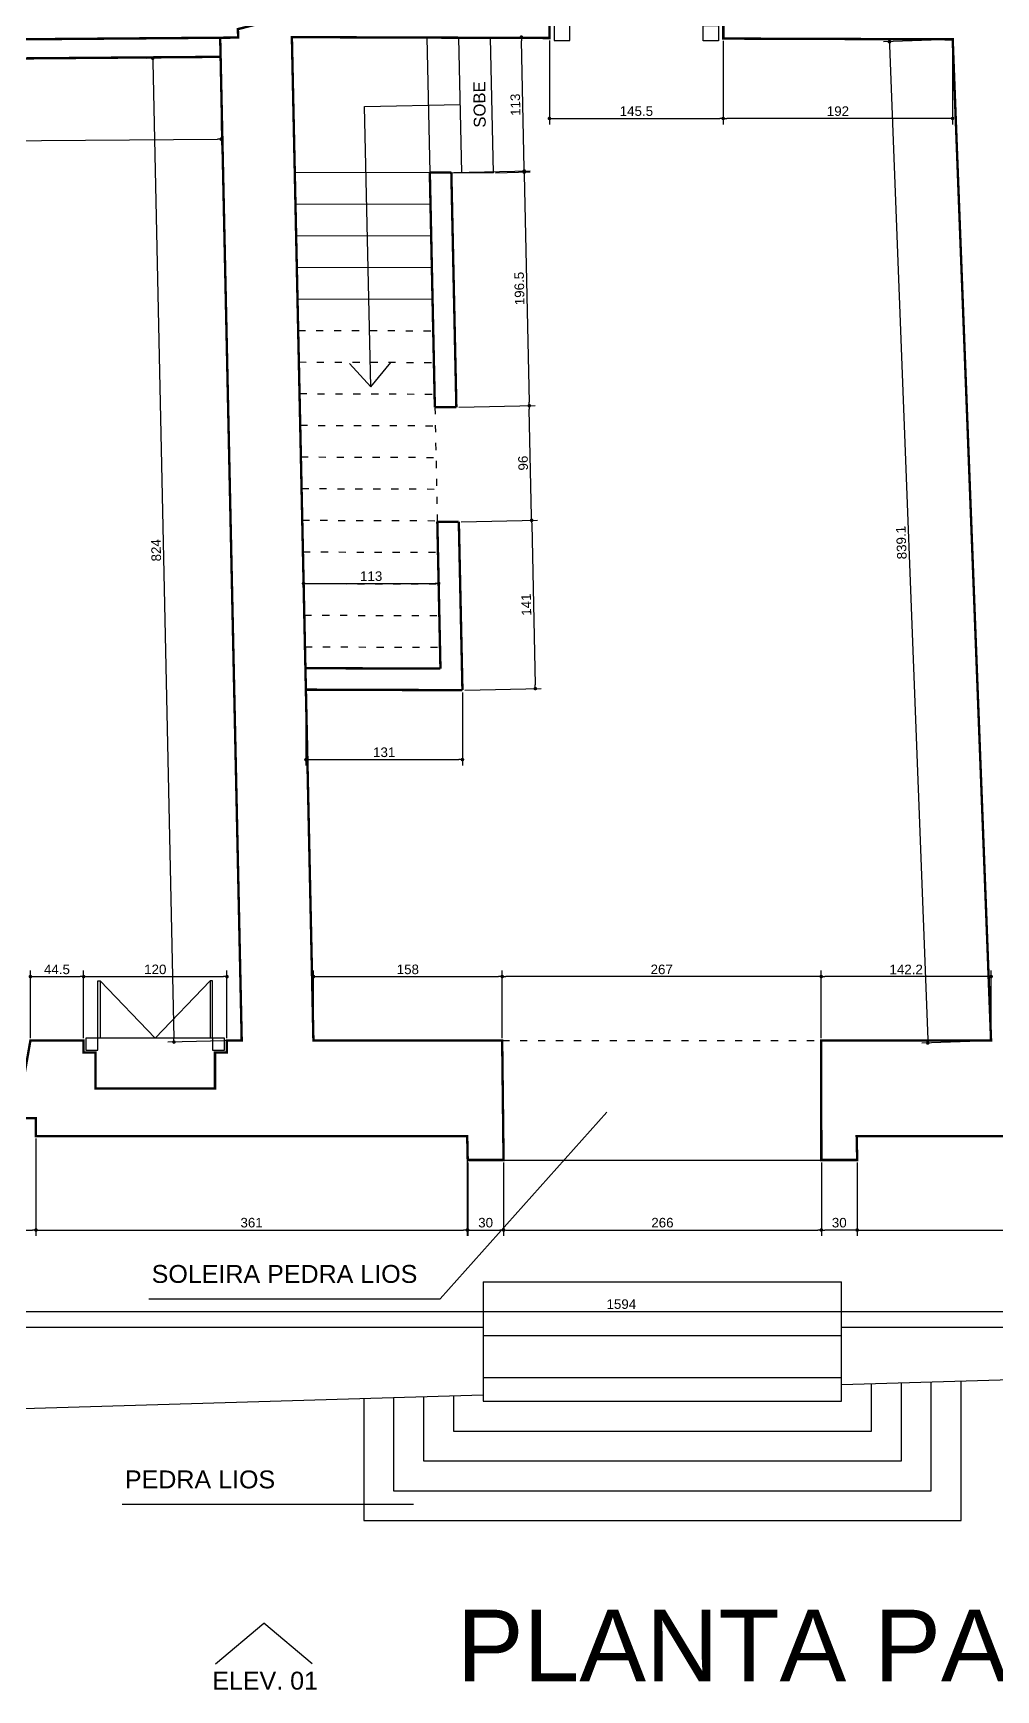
# Model space of a CAD drawing. Extents: x 18300 to 45581, y 436 to 7791.
# Drawn here: x 19069 to 19875, y 5229 to 6617 of the extents above; entities that cross this region are included whole.
import ezdxf

# ---------------------------------------------------------------- set-up
doc = ezdxf.new("R2010")
doc.units = 0
doc.header["$PDMODE"] = 35
doc.linetypes.add('ACAD_ISO03W100', pattern=[30, 12, -18])
doc.layers.get('0').update_dxf_attribs({"linetype": 'CONTINUOUS'})
doc.layers.get('DEFPOINTS').update_dxf_attribs({"linetype": 'CONTINUOUS'})
for name, color, linetype in [('COTA', 7, 'CONTINUOUS'), ('PAREDE', 7, 'CONTINUOUS'), ('PAREDE_FINA', 7, 'CONTINUOUS')]:
    doc.layers.add(name, color=color, linetype=linetype)
doc.styles.add('TEXTO', font='ARIAL.TTF')
doc.dimstyles.new('COTA', dxfattribs={"dimtxt": 8, "dimasz": 3, "dimexe": 5, "dimexo": 2, "dimgap": 2, "dimtad": 1, "dimdec": 1, "dimzin": 9, "dimdsep": 46, "dimtxsty": 'TEXTO', "dimblk1": 'DOT', "dimblk2": 'DOT', "dimsah": 1, "dimcen": 0, "dimclrd": 256, "dimclre": 256, "dimclrt": 256, "dimadec": 0, "dimazin": 0, "dimtfac": 0.06, "dimtdec": 1, "dimtmove": 0, "dimatfit": 3, "dimldrblk": 'DOT', "dimfxl": 1, "dimtolj": 1, "dimtzin": 0, "dimarcsym": 0})

# ---------------------------------------------------------------- blocks, each defined once
blk = doc.blocks.new('_DOT')
at = {"color": 0, "linetype": 'ByBlock'}
blk.add_line((-0.5, 0), (-1, 0), dxfattribs=at)
at = {"color": 0, "linetype": 'ByBlock', "const_width": 0.5}
blk.add_lwpolyline([(-0.25, 0, 1), (0.25, 0, 1)], format="xyb", close=True, dxfattribs=at)
blk = doc.blocks.new('*D17')
at = {"layer": 'COTA', "lineweight": -2}
for p, q in [((19066.9, 5775), (19066.9, 5831.6)), ((19111.4, 5775), (19111.4, 5831.6)), ((19069.9, 5826.6), (19108.4, 5826.6))]:
    blk.add_line(p, q, dxfattribs=at)
at = {"layer": 'DEFPOINTS', "color": 0}
for p in [(19111.4, 5826.6), (19066.9, 5773), (19111.4, 5773)]:
    blk.add_point(p, dxfattribs=at)
at = {"layer": 'COTA', "lineweight": -2, "xscale": 3, "yscale": 3, "zscale": 3, "rotation": 180}
blk.add_blockref('_DOT', (19066.9, 5826.6), dxfattribs=at)
at = {"layer": 'COTA', "lineweight": -2, "xscale": 3, "yscale": 3, "zscale": 3}
blk.add_blockref('_DOT', (19111.4, 5826.6), dxfattribs=at)
at = {"layer": 'COTA', "insert": (19089.1, 5832.6), "char_height": 8, "attachment_point": 5, "style": 'TEXTO'}
blk.add_mtext('\\A1;44.5', dxfattribs=at)
blk = doc.blocks.new('*D18')
at = {"layer": 'COTA', "lineweight": -2}
for p, q in [((19111.4, 5775), (19111.4, 5831.6)), ((19231.4, 5775), (19231.4, 5831.6)), ((19114.4, 5826.6), (19228.4, 5826.6))]:
    blk.add_line(p, q, dxfattribs=at)
at = {"layer": 'DEFPOINTS', "color": 0}
for p in [(19231.4, 5826.6), (19111.4, 5773), (19231.4, 5773)]:
    blk.add_point(p, dxfattribs=at)
at = {"layer": 'COTA', "lineweight": -2, "xscale": 3, "yscale": 3, "zscale": 3, "rotation": 180}
blk.add_blockref('_DOT', (19111.4, 5826.6), dxfattribs=at)
at = {"layer": 'COTA', "lineweight": -2, "xscale": 3, "yscale": 3, "zscale": 3}
blk.add_blockref('_DOT', (19231.4, 5826.6), dxfattribs=at)
at = {"layer": 'COTA', "insert": (19171.4, 5832.6), "char_height": 8, "attachment_point": 5, "style": 'TEXTO'}
blk.add_mtext('\\A1;120', dxfattribs=at)
blk = doc.blocks.new('*D19')
at = {"layer": 'COTA', "lineweight": -2}
for p, q in [((19224.1, 6596.8), (19164.3, 6595.5)), ((19169.4, 6592.6), (19187, 5774.8)), ((19241.7, 5773), (19182, 5771.7))]:
    blk.add_line(p, q, dxfattribs=at)
at = {"layer": 'DEFPOINTS', "color": 0}
for p in [(19226.1, 6596.8), (19187, 5771.8), (19243.7, 5773)]:
    blk.add_point(p, dxfattribs=at)
at = {"layer": 'COTA', "lineweight": -2, "xscale": 3, "yscale": 3, "zscale": 3}
for p, rotation in [((19169.3, 6595.6), 91.22901867027056), ((19187, 5771.8), 271.2290186702705)]:
    blk.add_blockref('_DOT', p, dxfattribs=dict(at, rotation=rotation))
at = {"layer": 'COTA', "insert": (19172.1, 6183.6), "char_height": 8, "attachment_point": 5, "rotation": 91.229, "style": 'TEXTO'}
blk.add_mtext('\\A1;824', dxfattribs=at)
blk = doc.blocks.new('*D20')
at = {"layer": 'COTA', "lineweight": -2}
for p, q in [((18814.6, 6591.6), (18815.2, 6519.6)), ((19226.1, 6594.8), (19226.7, 6522.9)), ((18818.1, 6524.6), (19223.6, 6527.9))]:
    blk.add_line(p, q, dxfattribs=at)
at = {"layer": 'DEFPOINTS', "color": 0}
for p in [(18814.6, 6593.6), (19226.1, 6596.8), (19226.6, 6527.9)]:
    blk.add_point(p, dxfattribs=at)
at = {"layer": 'COTA', "lineweight": -2, "xscale": 3, "yscale": 3, "zscale": 3}
for p, rotation in [((18815.1, 6524.6), 180.4544292221584), ((19226.6, 6527.9), 0.4544292221584407)]:
    blk.add_blockref('_DOT', p, dxfattribs=dict(at, rotation=rotation))
at = {"layer": 'COTA', "insert": (19020.8, 6532.3), "char_height": 8, "attachment_point": 5, "rotation": 0.4544, "style": 'TEXTO'}
blk.add_mtext('\\A1;411.5', dxfattribs=at)
blk = doc.blocks.new('*D22')
at = {"layer": 'COTA', "lineweight": -2}
for p, q in [((18934.5, 5691), (18934.5, 5609.4)), ((19071.5, 5691), (19071.5, 5609.4)), ((18937.5, 5614.4), (19068.5, 5614.4))]:
    blk.add_line(p, q, dxfattribs=at)
at = {"layer": 'DEFPOINTS', "color": 0}
for p in [(18934.5, 5693), (19071.5, 5693), (19071.5, 5614.4)]:
    blk.add_point(p, dxfattribs=at)
at = {"layer": 'COTA', "lineweight": -2, "xscale": 3, "yscale": 3, "zscale": 3, "rotation": 180}
blk.add_blockref('_DOT', (18934.5, 5614.4), dxfattribs=at)
at = {"layer": 'COTA', "lineweight": -2, "xscale": 3, "yscale": 3, "zscale": 3}
blk.add_blockref('_DOT', (19071.5, 5614.4), dxfattribs=at)
at = {"layer": 'COTA', "insert": (19003, 5620.5), "char_height": 8, "attachment_point": 5, "style": 'TEXTO'}
blk.add_mtext('\\A1;137', dxfattribs=at)
blk = doc.blocks.new('*D23')
at = {"layer": 'COTA', "lineweight": -2}
for p, q in [((19071.5, 5691), (19071.5, 5609.4)), ((19432.5, 5691), (19432.5, 5609.4)), ((19074.5, 5614.4), (19429.5, 5614.4))]:
    blk.add_line(p, q, dxfattribs=at)
at = {"layer": 'DEFPOINTS', "color": 0}
for p in [(19071.5, 5693), (19432.5, 5693), (19432.5, 5614.4)]:
    blk.add_point(p, dxfattribs=at)
at = {"layer": 'COTA', "lineweight": -2, "xscale": 3, "yscale": 3, "zscale": 3, "rotation": 180}
blk.add_blockref('_DOT', (19071.5, 5614.4), dxfattribs=at)
at = {"layer": 'COTA', "lineweight": -2, "xscale": 3, "yscale": 3, "zscale": 3}
blk.add_blockref('_DOT', (19432.5, 5614.4), dxfattribs=at)
at = {"layer": 'COTA', "insert": (19252, 5620.5), "char_height": 8, "attachment_point": 5, "style": 'TEXTO'}
blk.add_mtext('\\A1;361', dxfattribs=at)
blk = doc.blocks.new('*D24')
at = {"layer": 'COTA', "lineweight": -2}
for p, q in [((19432.9, 5671), (19432.9, 5609.4)), ((19462.9, 5671), (19462.9, 5609.4)), ((19435.9, 5614.4), (19459.9, 5614.4))]:
    blk.add_line(p, q, dxfattribs=at)
at = {"layer": 'DEFPOINTS', "color": 0}
for p in [(19432.9, 5673), (19462.9, 5673), (19462.9, 5614.4)]:
    blk.add_point(p, dxfattribs=at)
at = {"layer": 'COTA', "lineweight": -2, "xscale": 3, "yscale": 3, "zscale": 3, "rotation": 180}
blk.add_blockref('_DOT', (19432.9, 5614.4), dxfattribs=at)
at = {"layer": 'COTA', "lineweight": -2, "xscale": 3, "yscale": 3, "zscale": 3}
blk.add_blockref('_DOT', (19462.9, 5614.4), dxfattribs=at)
at = {"layer": 'COTA', "insert": (19447.9, 5620.5), "char_height": 8, "attachment_point": 5, "style": 'TEXTO'}
blk.add_mtext('\\A1;30', dxfattribs=at)
blk = doc.blocks.new('*D25')
at = {"layer": 'COTA', "lineweight": -2}
for p, q in [((19462.9, 5671), (19462.9, 5609.4)), ((19728.9, 5671), (19728.9, 5609.4)), ((19465.9, 5614.4), (19725.9, 5614.4))]:
    blk.add_line(p, q, dxfattribs=at)
at = {"layer": 'DEFPOINTS', "color": 0}
for p in [(19462.9, 5673), (19728.9, 5673), (19728.9, 5614.4)]:
    blk.add_point(p, dxfattribs=at)
at = {"layer": 'COTA', "lineweight": -2, "xscale": 3, "yscale": 3, "zscale": 3, "rotation": 180}
blk.add_blockref('_DOT', (19462.9, 5614.4), dxfattribs=at)
at = {"layer": 'COTA', "lineweight": -2, "xscale": 3, "yscale": 3, "zscale": 3}
blk.add_blockref('_DOT', (19728.9, 5614.4), dxfattribs=at)
at = {"layer": 'COTA', "insert": (19595.9, 5620.5), "char_height": 8, "attachment_point": 5, "style": 'TEXTO'}
blk.add_mtext('\\A1;266', dxfattribs=at)
blk = doc.blocks.new('*D26')
at = {"layer": 'COTA', "lineweight": -2}
for p, q in [((19303.8, 5775), (19303.8, 5831.6)), ((19461.8, 5775), (19461.8, 5831.6)), ((19306.8, 5826.6), (19458.8, 5826.6))]:
    blk.add_line(p, q, dxfattribs=at)
at = {"layer": 'DEFPOINTS', "color": 0}
for p in [(19461.8, 5826.6), (19303.8, 5773), (19461.8, 5773)]:
    blk.add_point(p, dxfattribs=at)
at = {"layer": 'COTA', "lineweight": -2, "xscale": 3, "yscale": 3, "zscale": 3, "rotation": 180}
blk.add_blockref('_DOT', (19303.8, 5826.6), dxfattribs=at)
at = {"layer": 'COTA', "lineweight": -2, "xscale": 3, "yscale": 3, "zscale": 3}
blk.add_blockref('_DOT', (19461.8, 5826.6), dxfattribs=at)
at = {"layer": 'COTA', "insert": (19382.8, 5832.6), "char_height": 8, "attachment_point": 5, "style": 'TEXTO'}
blk.add_mtext('\\A1;158', dxfattribs=at)
blk = doc.blocks.new('*D27')
at = {"layer": 'COTA', "lineweight": -2}
for p, q in [((19461.8, 5775), (19461.8, 5831.6)), ((19728.8, 5775), (19728.8, 5831.6)), ((19725.8, 5826.6), (19464.8, 5826.6))]:
    blk.add_line(p, q, dxfattribs=at)
at = {"layer": 'DEFPOINTS', "color": 0}
for p in [(19461.8, 5826.6), (19461.8, 5773), (19728.8, 5773)]:
    blk.add_point(p, dxfattribs=at)
at = {"layer": 'COTA', "lineweight": -2, "xscale": 3, "yscale": 3, "zscale": 3, "rotation": 180}
blk.add_blockref('_DOT', (19461.8, 5826.6), dxfattribs=at)
at = {"layer": 'COTA', "lineweight": -2, "xscale": 3, "yscale": 3, "zscale": 3}
blk.add_blockref('_DOT', (19728.8, 5826.6), dxfattribs=at)
at = {"layer": 'COTA', "insert": (19595.3, 5832.6), "char_height": 8, "attachment_point": 5, "style": 'TEXTO'}
blk.add_mtext('\\A1;267', dxfattribs=at)
blk = doc.blocks.new('*D28')
at = {"layer": 'COTA', "lineweight": -2}
for p, q in [((19728.8, 5775), (19728.8, 5831.6)), ((19871, 5775), (19871, 5831.6)), ((19868, 5826.6), (19731.8, 5826.6))]:
    blk.add_line(p, q, dxfattribs=at)
at = {"layer": 'DEFPOINTS', "color": 0}
for p in [(19728.8, 5826.6), (19728.8, 5773), (19871, 5773)]:
    blk.add_point(p, dxfattribs=at)
at = {"layer": 'COTA', "lineweight": -2, "xscale": 3, "yscale": 3, "zscale": 3, "rotation": 180}
blk.add_blockref('_DOT', (19728.8, 5826.6), dxfattribs=at)
at = {"layer": 'COTA', "lineweight": -2, "xscale": 3, "yscale": 3, "zscale": 3}
blk.add_blockref('_DOT', (19871, 5826.6), dxfattribs=at)
at = {"layer": 'COTA', "insert": (19799.9, 5832.6), "char_height": 8, "attachment_point": 5, "style": 'TEXTO'}
blk.add_mtext('\\A1;142.2', dxfattribs=at)
blk = doc.blocks.new('*D29')
at = {"layer": 'COTA', "lineweight": -2}
for p, q in [((19728.9, 5671), (19728.9, 5609.4)), ((19758.9, 5671), (19758.9, 5609.4)), ((19755.9, 5614.4), (19731.9, 5614.4))]:
    blk.add_line(p, q, dxfattribs=at)
at = {"layer": 'DEFPOINTS', "color": 0}
for p in [(19728.9, 5673), (19758.9, 5673), (19728.9, 5614.4)]:
    blk.add_point(p, dxfattribs=at)
at = {"layer": 'COTA', "lineweight": -2, "xscale": 3, "yscale": 3, "zscale": 3, "rotation": 180}
blk.add_blockref('_DOT', (19728.9, 5614.4), dxfattribs=at)
at = {"layer": 'COTA', "lineweight": -2, "xscale": 3, "yscale": 3, "zscale": 3}
blk.add_blockref('_DOT', (19758.9, 5614.4), dxfattribs=at)
at = {"layer": 'COTA', "insert": (19743.9, 5620.5), "char_height": 8, "attachment_point": 5, "style": 'TEXTO'}
blk.add_mtext('\\A1;30', dxfattribs=at)
blk = doc.blocks.new('*D30')
at = {"layer": 'COTA', "lineweight": -2}
for p, q in [((19427.5, 6207.5), (19491.4, 6208.8)), ((19486.5, 6205.7), (19489.4, 6070.8)), ((19430.5, 6066.5), (19494.5, 6067.9))]:
    blk.add_line(p, q, dxfattribs=at)
at = {"layer": 'DEFPOINTS', "color": 0}
for p in [(19425.5, 6207.4), (19428.5, 6066.5), (19489.5, 6067.8)]:
    blk.add_point(p, dxfattribs=at)
at = {"layer": 'COTA', "lineweight": -2, "xscale": 3, "yscale": 3, "zscale": 3}
for p, rotation in [((19486.4, 6208.7), 91.22901867027056), ((19489.5, 6067.8), 271.2290186702705)]:
    blk.add_blockref('_DOT', p, dxfattribs=dict(at, rotation=rotation))
at = {"layer": 'COTA', "insert": (19481.9, 6138.1), "char_height": 8, "attachment_point": 5, "rotation": 91.229, "style": 'TEXTO'}
blk.add_mtext('\\A1;141', dxfattribs=at)
blk = doc.blocks.new('*D31')
at = {"layer": 'COTA', "lineweight": -2}
for p, q in [((19425.4, 6303.4), (19489.4, 6304.8)), ((19486.4, 6211.7), (19484.4, 6301.7)), ((19427.5, 6207.5), (19491.4, 6208.8))]:
    blk.add_line(p, q, dxfattribs=at)
at = {"layer": 'DEFPOINTS', "color": 0}
for p in [(19423.4, 6303.4), (19484.4, 6304.7), (19425.5, 6207.4)]:
    blk.add_point(p, dxfattribs=at)
at = {"layer": 'COTA', "lineweight": -2, "xscale": 3, "yscale": 3, "zscale": 3}
for p, rotation in [((19484.4, 6304.7), 91.2290186702704), ((19486.4, 6208.7), 271.2290186702704)]:
    blk.add_blockref('_DOT', p, dxfattribs=dict(at, rotation=rotation))
at = {"layer": 'COTA', "insert": (19479.3, 6256.6), "char_height": 8, "attachment_point": 5, "rotation": 91.229, "style": 'TEXTO'}
blk.add_mtext('\\A1;96', dxfattribs=at)
blk = doc.blocks.new('*D32')
at = {"layer": 'COTA', "lineweight": -2}
for p, q in [((19421.2, 6499.9), (19485.2, 6501.3)), ((19480.2, 6498.2), (19484.3, 6307.7)), ((19425.4, 6303.4), (19489.4, 6304.8))]:
    blk.add_line(p, q, dxfattribs=at)
at = {"layer": 'DEFPOINTS', "color": 0}
for p in [(19419.2, 6499.9), (19423.4, 6303.4), (19484.4, 6304.7)]:
    blk.add_point(p, dxfattribs=at)
at = {"layer": 'COTA', "lineweight": -2, "xscale": 3, "yscale": 3, "zscale": 3}
for p, rotation in [((19480.2, 6501.2), 91.2290186702704), ((19484.4, 6304.7), 271.2290186702704)]:
    blk.add_blockref('_DOT', p, dxfattribs=dict(at, rotation=rotation))
at = {"layer": 'COTA', "insert": (19476.2, 6402.8), "char_height": 8, "attachment_point": 5, "rotation": 91.229, "style": 'TEXTO'}
blk.add_mtext('\\A1;196.5', dxfattribs=at)
blk = doc.blocks.new('*D33')
at = {"layer": 'COTA', "lineweight": -2}
for p, q in [((19453.8, 6612.8), (19482.8, 6613.4)), ((19480.1, 6503.3), (19477.8, 6610.3)), ((19456.2, 6499.8), (19485.2, 6500.4))]:
    blk.add_line(p, q, dxfattribs=at)
at = {"layer": 'DEFPOINTS', "color": 0}
for p in [(19451.8, 6612.8), (19477.8, 6613.3), (19454.2, 6499.7)]:
    blk.add_point(p, dxfattribs=at)
at = {"layer": 'COTA', "lineweight": -2, "xscale": 3, "yscale": 3, "zscale": 3}
for p, rotation in [((19477.8, 6613.3), 91.2290186702704), ((19480.2, 6500.3), 271.2290186702704)]:
    blk.add_blockref('_DOT', p, dxfattribs=dict(at, rotation=rotation))
at = {"layer": 'COTA', "insert": (19472.9, 6556.7), "char_height": 8, "attachment_point": 5, "rotation": 91.229, "style": 'TEXTO'}
blk.add_mtext('\\A1;113', dxfattribs=at)
blk = doc.blocks.new('*D34')
at = {"layer": 'COTA', "lineweight": -2}
for p, q in [((19295.5, 6157.8), (19295.5, 6160.8)), ((19408.6, 6157.4), (19408.6, 6160.8)), ((19298.5, 6155.8), (19405.6, 6155.8))]:
    blk.add_line(p, q, dxfattribs=at)
at = {"layer": 'DEFPOINTS', "color": 0}
for p in [(19295.5, 6155.8), (19408.6, 6155.8), (19408.6, 6155.4)]:
    blk.add_point(p, dxfattribs=at)
at = {"layer": 'COTA', "lineweight": -2, "xscale": 3, "yscale": 3, "zscale": 3, "rotation": 180}
blk.add_blockref('_DOT', (19295.5, 6155.8), dxfattribs=at)
at = {"layer": 'COTA', "lineweight": -2, "xscale": 3, "yscale": 3, "zscale": 3}
blk.add_blockref('_DOT', (19408.6, 6155.8), dxfattribs=at)
at = {"layer": 'COTA', "insert": (19352.1, 6161.9), "char_height": 8, "attachment_point": 5, "style": 'TEXTO'}
blk.add_mtext('\\A1;113', dxfattribs=at)
blk = doc.blocks.new('*D35')
at = {"layer": 'COTA', "lineweight": -2}
for p, q in [((19297.5, 6064.9), (19297.5, 6003.3)), ((19428.5, 6064.5), (19428.5, 6003.3)), ((19300.5, 6008.3), (19425.5, 6008.3))]:
    blk.add_line(p, q, dxfattribs=at)
at = {"layer": 'DEFPOINTS', "color": 0}
for p in [(19297.5, 6066.9), (19428.5, 6066.5), (19428.5, 6008.3)]:
    blk.add_point(p, dxfattribs=at)
at = {"layer": 'COTA', "lineweight": -2, "xscale": 3, "yscale": 3, "zscale": 3, "rotation": 180}
blk.add_blockref('_DOT', (19297.5, 6008.3), dxfattribs=at)
at = {"layer": 'COTA', "lineweight": -2, "xscale": 3, "yscale": 3, "zscale": 3}
blk.add_blockref('_DOT', (19428.5, 6008.3), dxfattribs=at)
at = {"layer": 'COTA', "insert": (19363, 6014.4), "char_height": 8, "attachment_point": 5, "style": 'TEXTO'}
blk.add_mtext('\\A1;131', dxfattribs=at)
blk = doc.blocks.new('*D36')
at = {"layer": 'COTA', "lineweight": -2}
for p, q in [((19501.3, 6610.6), (19501.3, 6540.2)), ((19646.8, 6610.1), (19646.8, 6540.2)), ((19504.3, 6545.2), (19643.8, 6545.2))]:
    blk.add_line(p, q, dxfattribs=at)
at = {"layer": 'DEFPOINTS', "color": 0}
for p in [(19501.3, 6612.6), (19646.8, 6612.1), (19646.8, 6545.2)]:
    blk.add_point(p, dxfattribs=at)
at = {"layer": 'COTA', "lineweight": -2, "xscale": 3, "yscale": 3, "zscale": 3, "rotation": 180}
blk.add_blockref('_DOT', (19501.3, 6545.2), dxfattribs=at)
at = {"layer": 'COTA', "lineweight": -2, "xscale": 3, "yscale": 3, "zscale": 3}
blk.add_blockref('_DOT', (19646.8, 6545.2), dxfattribs=at)
at = {"layer": 'COTA', "insert": (19574.1, 6551.3), "char_height": 8, "attachment_point": 5, "style": 'TEXTO'}
blk.add_mtext('\\A1;145.5', dxfattribs=at)
blk = doc.blocks.new('*D37')
at = {"layer": 'COTA', "lineweight": -2}
for p, q in [((19646.8, 6610.1), (19646.8, 6540.2)), ((19838.8, 6609.5), (19838.8, 6540.2)), ((19835.8, 6545.2), (19649.8, 6545.2))]:
    blk.add_line(p, q, dxfattribs=at)
at = {"layer": 'DEFPOINTS', "color": 0}
for p in [(19646.8, 6612.1), (19838.8, 6611.5), (19646.8, 6545.2)]:
    blk.add_point(p, dxfattribs=at)
at = {"layer": 'COTA', "lineweight": -2, "xscale": 3, "yscale": 3, "zscale": 3, "rotation": 180}
blk.add_blockref('_DOT', (19646.8, 6545.2), dxfattribs=at)
at = {"layer": 'COTA', "lineweight": -2, "xscale": 3, "yscale": 3, "zscale": 3}
blk.add_blockref('_DOT', (19838.8, 6545.2), dxfattribs=at)
at = {"layer": 'COTA', "insert": (19742.8, 6551.3), "char_height": 8, "attachment_point": 5, "style": 'TEXTO'}
blk.add_mtext('\\A1;192', dxfattribs=at)
blk = doc.blocks.new('*D41')
at = {"layer": 'COTA', "lineweight": -2}
for p, q in [((18814.4, 6611.6), (18813.9, 6676.8)), ((18817, 6671.8), (19289.6, 6675.6)), ((19293, 6635.3), (19292.6, 6680.6))]:
    blk.add_line(p, q, dxfattribs=at)
at = {"layer": 'DEFPOINTS', "color": 0}
for p in [(19292.6, 6675.6), (19293, 6633.3), (18814.5, 6609.6)]:
    blk.add_point(p, dxfattribs=at)
at = {"layer": 'COTA', "lineweight": -2, "xscale": 3, "yscale": 3, "zscale": 3}
for p, rotation in [((18814, 6671.8), 180.4544292221584), ((19292.6, 6675.6), 0.4544292221584407)]:
    blk.add_blockref('_DOT', p, dxfattribs=dict(at, rotation=rotation))
at = {"layer": 'COTA', "insert": (19053.3, 6679.8), "char_height": 8, "attachment_point": 5, "rotation": 0.4544, "style": 'TEXTO'}
blk.add_mtext('\\A1;478.7', dxfattribs=at)
blk = doc.blocks.new('*D54')
at = {"layer": 'COTA', "lineweight": -2}
for p, q in [((19836.8, 6611.4), (19780.9, 6609.3)), ((19786, 6606.4), (19817.9, 5774)), ((19869, 5772.9), (19813, 5770.8))]:
    blk.add_line(p, q, dxfattribs=at)
at = {"layer": 'DEFPOINTS', "color": 0}
for p in [(19838.8, 6611.5), (19871, 5773), (19818, 5771)]:
    blk.add_point(p, dxfattribs=at)
at = {"layer": 'COTA', "lineweight": -2, "xscale": 3, "yscale": 3, "zscale": 3}
for p, rotation in [((19785.9, 6609.4), 92.19337856493703), ((19818, 5771), 272.193378564937)]:
    blk.add_blockref('_DOT', p, dxfattribs=dict(at, rotation=rotation))
at = {"layer": 'COTA', "insert": (19795.9, 6190), "char_height": 8, "attachment_point": 5, "rotation": 92.1934, "style": 'TEXTO'}
blk.add_mtext('\\A1;839.1', dxfattribs=at)
blk = doc.blocks.new('*D59')
at = {"layer": 'COTA', "lineweight": -2}
for p, q in [((20115.4, 5691), (20115.4, 5609.4)), ((19758.9, 5671), (19758.9, 5609.4)), ((19761.9, 5614.4), (20112.4, 5614.4))]:
    blk.add_line(p, q, dxfattribs=at)
at = {"layer": 'DEFPOINTS', "color": 0}
for p in [(20115.4, 5693), (19758.9, 5673), (20115.4, 5614.4)]:
    blk.add_point(p, dxfattribs=at)
at = {"layer": 'COTA', "lineweight": -2, "xscale": 3, "yscale": 3, "zscale": 3, "rotation": 180}
blk.add_blockref('_DOT', (19758.9, 5614.4), dxfattribs=at)
at = {"layer": 'COTA', "lineweight": -2, "xscale": 3, "yscale": 3, "zscale": 3}
blk.add_blockref('_DOT', (20115.4, 5614.4), dxfattribs=at)
at = {"layer": 'COTA', "insert": (19937.2, 5620.5), "char_height": 8, "attachment_point": 5, "style": 'TEXTO'}
blk.add_mtext('\\A1;356.5', dxfattribs=at)
blk = doc.blocks.new('*D124')
at = {"layer": 'COTA', "lineweight": -2}
for p, q in [((18764.5, 5691), (18764.5, 5541.2)), ((20358.5, 5691), (20358.5, 5541.2)), ((18767.5, 5546.2), (20355.5, 5546.2))]:
    blk.add_line(p, q, dxfattribs=at)
at = {"layer": 'DEFPOINTS', "color": 0}
for p in [(18764.5, 5693), (20358.5, 5693), (20358.5, 5546.2)]:
    blk.add_point(p, dxfattribs=at)
at = {"layer": 'COTA', "lineweight": -2, "xscale": 3, "yscale": 3, "zscale": 3, "rotation": 180}
blk.add_blockref('_DOT', (18764.5, 5546.2), dxfattribs=at)
at = {"layer": 'COTA', "lineweight": -2, "xscale": 3, "yscale": 3, "zscale": 3}
blk.add_blockref('_DOT', (20358.5, 5546.2), dxfattribs=at)
at = {"layer": 'COTA', "insert": (19561.5, 5552.3), "char_height": 8, "attachment_point": 5, "style": 'TEXTO'}
blk.add_mtext('\\A1;1594', dxfattribs=at)

msp = doc.modelspace()

# ---------------------------------------------------------------- linework, layer by layer
at = {"layer": 'COTA', "const_width": 2}
msp.add_lwpolyline([(18705.37, 7471.16), (18714.84, 7186.19), (18729.83, 7186.69), (18730.33, 7171.7), (18794.55, 7196.24), (18791.94, 7274.8), (19282.12, 7263.22), (19292.98, 6633.31), (19240.58, 6620.04), (19240.73, 6612.94), (18814.46, 6609.56)], dxfattribs=at)
at = {"layer": 'PAREDE', "const_width": 2}
for points in [[(19225.73, 6612.82), (19243.75, 5773.01), (19231.36, 5773.01), (19231.36, 5763.01), (19221.36, 5763.01), (19221.36, 5733.01), (19121.36, 5733.01), (19121.36, 5763.01), (19111.36, 5763.01), (19111.36, 5773.01), (19066.86, 5773.01), (19055.48, 5708.01), (19071.48, 5708.01), (19071.48, 5693.01), (19432.48, 5693.01), (19432.91, 5673.01), (19462.91, 5673.01), (19461.76, 5773.01), (19303.76, 5773.01), (19285.73, 6613.3), (19501.35, 6612.59), (19501.35, 6627.59)], [(19646.85, 6627.11), (19646.85, 6612.11), (19838.85, 6611.47), (19870.96, 5773.01), (19728.76, 5773.01), (19728.91, 5673.01), (19758.91, 5673.01), (19758.48, 5693.01), (20115.41, 5693.01), (20115.41, 5708.01), (20130.41, 5708.01), (20108.41, 5773.01), (20063.91, 5773.01), (20063.91, 5763.01), (20053.91, 5763.01), (20053.91, 5733.01), (19953.91, 5733.01), (19953.91, 5763.01), (19943.91, 5763.01), (19943.91, 5773.01), (19931, 5773.01), (19900.48, 6570.01)], [(19226.07, 6596.82), (18814.59, 6593.56)], [(19401.19, 6499.92), (19405.41, 6303.46)], [(19419.2, 6499.86), (19423.41, 6303.4)], [(19405.41, 6303.46), (19423.41, 6303.4)], [(19407.47, 6207.48), (19425.47, 6207.42)], [(19407.47, 6207.48), (19410.1, 6084.51)], [(19425.47, 6207.42), (19428.5, 6066.46)], [(19297.07, 6084.88), (19410.1, 6084.51)], [(19297.46, 6066.89), (19428.5, 6066.46)]]:
    msp.add_lwpolyline(points, dxfattribs=at)
at = {"layer": 'PAREDE'}
for points in [[(19398.77, 6612.93), (19401.19, 6499.92)], [(19425.28, 6612.84), (19427.7, 6499.83)], [(19451.78, 6612.75), (19454.21, 6499.74)], [(19288.16, 6500.29), (19401.19, 6499.92)], [(19419.2, 6499.86), (19454.21, 6499.74)], [(19288.73, 6473.79), (19401.76, 6473.41)], [(19289.3, 6447.29), (19402.33, 6446.91)], [(19289.86, 6420.78), (19402.9, 6420.41)], [(19290.43, 6394.28), (19403.47, 6393.91)], [(19243.75, 5693.01), (19071.48, 5693.01)], [(19462.91, 5673.01), (19728.91, 5673.01)]]:
    msp.add_lwpolyline(points, dxfattribs=at)
at = {"layer": 'PAREDE', "extrusion": (0, 0, -1), "const_width": 2}
msp.add_lwpolyline([(-19401.19, 6499.92), (-19419.2, 6499.86)], dxfattribs=at)
at = {"layer": 'PAREDE', "linetype": 'ACAD_ISO03W100', "ltscale": 0.5}
for points in [[(19291, 6367.78), (19404.04, 6367.41)], [(19291.57, 6341.28), (19404.6, 6340.9)], [(19292.14, 6314.78), (19405.17, 6314.4)], [(19292.71, 6288.27), (19405.74, 6287.9)], [(19293.28, 6261.77), (19406.31, 6261.4)], [(19293.84, 6235.27), (19406.88, 6234.9)], [(19294.41, 6208.77), (19407.45, 6208.39)], [(19294.98, 6182.27), (19408.02, 6181.89)], [(19295.55, 6155.76), (19408.58, 6155.39)], [(19296.12, 6129.26), (19409.15, 6128.89)], [(19296.69, 6102.76), (19409.72, 6102.39)], [(19461.76, 5773.01), (19728.76, 5773.01)]]:
    msp.add_lwpolyline(points, dxfattribs=at)
at = {"layer": 'PAREDE', "linetype": 'ACAD_ISO03W100', "ltscale": 0.5, "extrusion": (0, 0, -1)}
msp.add_lwpolyline([(-19405.41, 6303.46), (-19407.47, 6207.48)], dxfattribs=at)
at = {"layer": 'PAREDE_FINA'}
msp.add_line((19351.68, 6320.47), (19346.65, 6555.09), dxfattribs=at)
for points in [[(19505.35, 6623.59), (19505.35, 6610.59), (19518.35, 6610.59), (19518.35, 6623.59)], [(19642.85, 6623.11), (19642.85, 6610.11), (19629.85, 6610.11), (19629.85, 6623.11)], [(19123.36, 5765.01), (19123.36, 5775.01), (19113.36, 5775.01), (19113.36, 5765.01)], [(19229.36, 5765.01), (19229.36, 5775.01), (19219.36, 5775.01), (19219.36, 5765.01)]]:
    msp.add_lwpolyline(points, close=True, dxfattribs=at)
for points in [[(19346.65, 6555.09), (19426.48, 6556.8)], [(19351.68, 6320.47), (19368.43, 6340.77)], [(19351.68, 6320.47), (19334.07, 6340.03)], [(19123.36, 5823.01), (19125.36, 5823.01)], [(19123.36, 5775.01), (19123.36, 5823.01)], [(19125.36, 5823.01), (19171.36, 5775.01)], [(19125.36, 5823.01), (19125.36, 5775.01)], [(19217.36, 5823.01), (19171.36, 5775.01)], [(19217.36, 5823.01), (19217.36, 5775.01)], [(19219.36, 5823.01), (19217.36, 5823.01)], [(19219.36, 5775.01), (19219.36, 5823.01)], [(19219.36, 5775.01), (19123.36, 5775.01)], [(19409.99, 5556.8), (19549.41, 5713.21)], [(19445.91, 5571.01), (19745.91, 5571.01)], [(19445.91, 5571.01), (19445.91, 5471.01)], [(19745.91, 5471.01), (19745.91, 5571.01)], [(19165.96, 5556.8), (19409.99, 5556.8)], [(18628.36, 5533.01), (19445.91, 5533.01)], [(19445.91, 5526.01), (19745.91, 5526.01)], [(19745.91, 5533.01), (20467.69, 5533.01)], [(19745.91, 5485.1), (20466.39, 5506.36)], [(19345.91, 5473.31), (19345.91, 5371.01), (19845.91, 5371.01), (19845.91, 5488.05)], [(19370.91, 5474.04), (19370.91, 5396.01), (19820.91, 5396.01), (19820.91, 5487.32)], [(19395.91, 5474.78), (19395.91, 5421.01), (19795.91, 5421.01), (19795.91, 5486.58)], [(19420.91, 5475.52), (19420.91, 5446.01), (19770.91, 5446.01), (19770.91, 5485.84)], [(19445.91, 5491.01), (19745.91, 5491.01)], [(18628.61, 5452.15), (19445.91, 5476.26)], [(19445.91, 5471.01), (19745.91, 5471.01)], [(19143.59, 5384.72), (19387.62, 5384.72)], [(19221.77, 5251.07), (19262.25, 5285.24)], [(19302.74, 5251.07), (19262.25, 5285.24)]]:
    msp.add_lwpolyline(points, dxfattribs=at)

# ---------------------------------------------------------------- texts
at = {"layer": 'PAREDE_FINA', "style": 'TEXTO'}
msp.add_text('SOBE', height=10, rotation=90.77108, dxfattribs=at).set_placement((19448.04, 6537.55))
for s, height, p in [('SOLEIRA PEDRA LIOS', 15, (19168.36, 5570.12)), ('PEDRA LIOS', 15, (19145.99, 5398.05)), ('PLANTA PAVTO. TÉRREO', 60, (19423.77, 5236.43)), ('ELEV. 01', 15, (19219.06, 5229.53))]:
    msp.add_text(s, height=height, dxfattribs=at).set_placement(p)

# ---------------------------------------------------------------- dimensions: what is measured, and where the dimension line sits
at = {"layer": 'COTA'}
for base, p1, p2, angle, picture, middle in [((19292.65, 6675.62), (18814.46, 6609.56), (19292.98, 6633.31), 0.45443, '*D41', (19053.26, 6679.8)), ((19477.75, 6613.31), (19454.21, 6499.74), (19451.78, 6612.75), 91.22902, '*D33', (19472.88, 6556.67)), ((19818.04, 5770.99), (19838.85, 6611.47), (19870.96, 5773.01), 92.19338, '*D54', (19795.9, 6189.98)), ((19226.62, 6527.88), (18814.59, 6593.56), (19226.07, 6596.82), 0.45443, '*D20', (19020.83, 6532.33)), ((19187.02, 5771.8), (19226.07, 6596.82), (19243.75, 5773.01), 91.22902, '*D19', (19172.1, 6183.57)), ((19484.37, 6304.71), (19419.2, 6499.86), (19423.41, 6303.4), 91.22902, '*D32', (19476.18, 6402.81)), ((19484.37, 6304.71), (19425.47, 6207.42), (19423.41, 6303.4), 91.22902, '*D31', (19479.32, 6256.59))]:
    dim = msp.add_linear_dim(base=base, p1=p1, p2=p2, angle=angle, dimstyle='COTA', override={"dimscale": 1}, dxfattribs=at)
    dim.commit()
    dim.dimension.update_dxf_attribs({"geometry": picture, "text_midpoint": middle})
for base, p1, p2, picture, middle in [((19646.85, 6545.17), (19501.35, 6612.59), (19646.85, 6612.11), '*D36', (19574.1, 6551.26)), ((19646.85, 6545.17), (19838.85, 6611.47), (19646.85, 6612.11), '*D37', (19742.85, 6551.26)), ((19408.58, 6155.76), (19295.55, 6155.76), (19408.58, 6155.39), '*D34', (19352.07, 6161.85)), ((19428.5, 6008.26), (19297.46, 6066.89), (19428.5, 6066.46), '*D35', (19362.98, 6014.35)), ((19111.36, 5826.55), (19066.86, 5773.01), (19111.36, 5773.01), '*D17', (19089.11, 5832.62)), ((19231.36, 5826.55), (19111.36, 5773.01), (19231.36, 5773.01), '*D18', (19171.36, 5832.64)), ((19461.76, 5826.55), (19303.76, 5773.01), (19461.76, 5773.01), '*D26', (19382.76, 5832.64)), ((19461.76, 5826.55), (19728.76, 5773.01), (19461.76, 5773.01), '*D27', (19595.26, 5832.64)), ((19728.76, 5826.55), (19870.96, 5773.01), (19728.76, 5773.01), '*D28', (19799.86, 5832.57)), ((20358.48, 5546.24), (18764.48, 5693.01), (20358.48, 5693.01), '*D124', (19561.48, 5552.32)), ((19071.48, 5614.44), (18934.48, 5693.01), (19071.48, 5693.01), '*D22', (19002.98, 5620.52)), ((19432.48, 5614.44), (19071.48, 5693.01), (19432.48, 5693.01), '*D23', (19251.98, 5620.52)), ((20115.41, 5614.44), (19758.91, 5673.01), (20115.41, 5693.01), '*D59', (19937.16, 5620.52)), ((19462.91, 5614.44), (19432.91, 5673.01), (19462.91, 5673.01), '*D24', (19447.91, 5620.52)), ((19728.91, 5614.44), (19462.91, 5673.01), (19728.91, 5673.01), '*D25', (19595.91, 5620.52)), ((19728.91, 5614.44), (19758.91, 5673.01), (19728.91, 5673.01), '*D29', (19743.91, 5620.52))]:
    dim = msp.add_linear_dim(base=base, p1=p1, p2=p2, dimstyle='COTA', override={"dimscale": 1}, dxfattribs=at)
    dim.commit()
    dim.dimension.update_dxf_attribs({"geometry": picture, "text_midpoint": middle})
dim = msp.add_linear_dim(base=(19489.46, 6067.76), p1=(19425.47, 6207.42), p2=(19428.5, 6066.46), angle=91.22902, dimstyle='COTA', override={"dimscale": 1}, dxfattribs=at)
dim.commit()
dim.dimension.update_dxf_attribs({"geometry": '*D30', "text_midpoint": (19487.94, 6138.25), "dimtype": 160})

doc.saveas('drawing.dxf')
